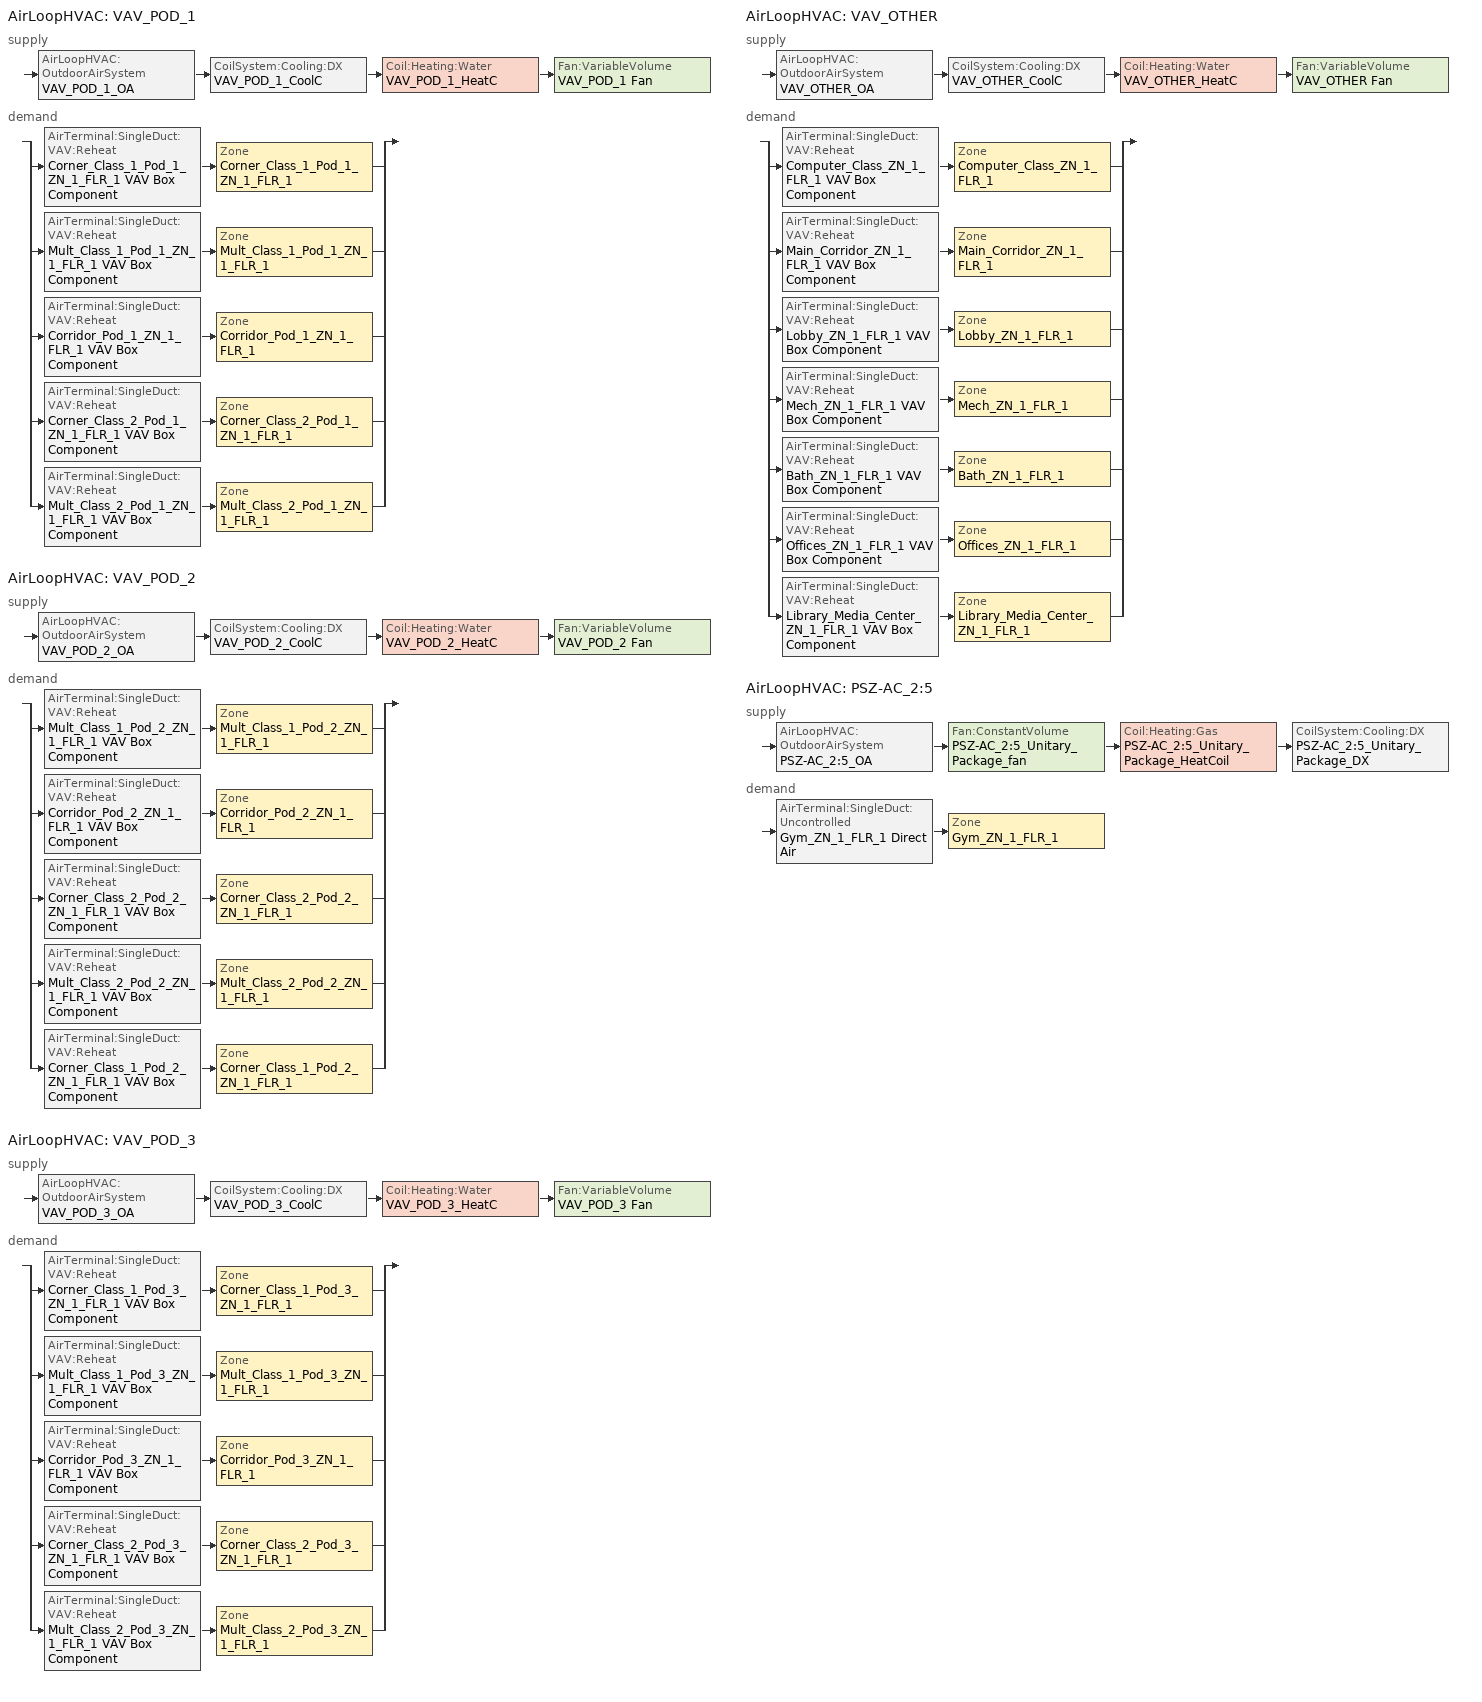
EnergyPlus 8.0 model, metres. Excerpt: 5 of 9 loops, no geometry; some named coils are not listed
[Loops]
AirLoopHVAC 'VAV_POD_1'
 supply: AirLoopHVAC:OutdoorAirSystem 'VAV_POD_1_OA' > CoilSystem:Cooling:DX 'VAV_POD_1_CoolC' > Coil:Heating:Water 'VAV_POD_1_HeatC' > Fan:VariableVolume 'VAV_POD_1 Fan'
 demand: split
  | AirTerminal:SingleDuct:VAV:Reheat 'Corner_Class_1_Pod_1_ZN_1_FLR_1 VAV Box Component' > Zone 'Corner_Class_1_Pod_1_ZN_1_FLR_1'
  | AirTerminal:SingleDuct:VAV:Reheat 'Mult_Class_1_Pod_1_ZN_1_FLR_1 VAV Box Component' > Zone 'Mult_Class_1_Pod_1_ZN_1_FLR_1'
  | AirTerminal:SingleDuct:VAV:Reheat 'Corridor_Pod_1_ZN_1_FLR_1 VAV Box Component' > Zone 'Corridor_Pod_1_ZN_1_FLR_1'
  | AirTerminal:SingleDuct:VAV:Reheat 'Corner_Class_2_Pod_1_ZN_1_FLR_1 VAV Box Component' > Zone 'Corner_Class_2_Pod_1_ZN_1_FLR_1'
  | AirTerminal:SingleDuct:VAV:Reheat 'Mult_Class_2_Pod_1_ZN_1_FLR_1 VAV Box Component' > Zone 'Mult_Class_2_Pod_1_ZN_1_FLR_1'
AirLoopHVAC 'VAV_POD_2'
 supply: AirLoopHVAC:OutdoorAirSystem 'VAV_POD_2_OA' > CoilSystem:Cooling:DX 'VAV_POD_2_CoolC' > Coil:Heating:Water 'VAV_POD_2_HeatC' > Fan:VariableVolume 'VAV_POD_2 Fan'
 demand: split
  | AirTerminal:SingleDuct:VAV:Reheat 'Mult_Class_1_Pod_2_ZN_1_FLR_1 VAV Box Component' > Zone 'Mult_Class_1_Pod_2_ZN_1_FLR_1'
  | AirTerminal:SingleDuct:VAV:Reheat 'Corridor_Pod_2_ZN_1_FLR_1 VAV Box Component' > Zone 'Corridor_Pod_2_ZN_1_FLR_1'
  | AirTerminal:SingleDuct:VAV:Reheat 'Corner_Class_2_Pod_2_ZN_1_FLR_1 VAV Box Component' > Zone 'Corner_Class_2_Pod_2_ZN_1_FLR_1'
  | AirTerminal:SingleDuct:VAV:Reheat 'Mult_Class_2_Pod_2_ZN_1_FLR_1 VAV Box Component' > Zone 'Mult_Class_2_Pod_2_ZN_1_FLR_1'
  | AirTerminal:SingleDuct:VAV:Reheat 'Corner_Class_1_Pod_2_ZN_1_FLR_1 VAV Box Component' > Zone 'Corner_Class_1_Pod_2_ZN_1_FLR_1'
AirLoopHVAC 'VAV_POD_3'
 supply: AirLoopHVAC:OutdoorAirSystem 'VAV_POD_3_OA' > CoilSystem:Cooling:DX 'VAV_POD_3_CoolC' > Coil:Heating:Water 'VAV_POD_3_HeatC' > Fan:VariableVolume 'VAV_POD_3 Fan'
 demand: split
  | AirTerminal:SingleDuct:VAV:Reheat 'Corner_Class_1_Pod_3_ZN_1_FLR_1 VAV Box Component' > Zone 'Corner_Class_1_Pod_3_ZN_1_FLR_1'
  | AirTerminal:SingleDuct:VAV:Reheat 'Mult_Class_1_Pod_3_ZN_1_FLR_1 VAV Box Component' > Zone 'Mult_Class_1_Pod_3_ZN_1_FLR_1'
  | AirTerminal:SingleDuct:VAV:Reheat 'Corridor_Pod_3_ZN_1_FLR_1 VAV Box Component' > Zone 'Corridor_Pod_3_ZN_1_FLR_1'
  | AirTerminal:SingleDuct:VAV:Reheat 'Corner_Class_2_Pod_3_ZN_1_FLR_1 VAV Box Component' > Zone 'Corner_Class_2_Pod_3_ZN_1_FLR_1'
  | AirTerminal:SingleDuct:VAV:Reheat 'Mult_Class_2_Pod_3_ZN_1_FLR_1 VAV Box Component' > Zone 'Mult_Class_2_Pod_3_ZN_1_FLR_1'
AirLoopHVAC 'VAV_OTHER'
 supply: AirLoopHVAC:OutdoorAirSystem 'VAV_OTHER_OA' > CoilSystem:Cooling:DX 'VAV_OTHER_CoolC' > Coil:Heating:Water 'VAV_OTHER_HeatC' > Fan:VariableVolume 'VAV_OTHER Fan'
 demand: split
  | AirTerminal:SingleDuct:VAV:Reheat 'Computer_Class_ZN_1_FLR_1 VAV Box Component' > Zone 'Computer_Class_ZN_1_FLR_1'
  | AirTerminal:SingleDuct:VAV:Reheat 'Main_Corridor_ZN_1_FLR_1 VAV Box Component' > Zone 'Main_Corridor_ZN_1_FLR_1'
  | AirTerminal:SingleDuct:VAV:Reheat 'Lobby_ZN_1_FLR_1 VAV Box Component' > Zone 'Lobby_ZN_1_FLR_1'
  | AirTerminal:SingleDuct:VAV:Reheat 'Mech_ZN_1_FLR_1 VAV Box Component' > Zone 'Mech_ZN_1_FLR_1'
  | AirTerminal:SingleDuct:VAV:Reheat 'Bath_ZN_1_FLR_1 VAV Box Component' > Zone 'Bath_ZN_1_FLR_1'
  | AirTerminal:SingleDuct:VAV:Reheat 'Offices_ZN_1_FLR_1 VAV Box Component' > Zone 'Offices_ZN_1_FLR_1'
  | AirTerminal:SingleDuct:VAV:Reheat 'Library_Media_Center_ZN_1_FLR_1 VAV Box Component' > Zone 'Library_Media_Center_ZN_1_FLR_1'
AirLoopHVAC 'PSZ-AC_2:5'
 supply: AirLoopHVAC:OutdoorAirSystem 'PSZ-AC_2:5_OA' > Fan:ConstantVolume 'PSZ-AC_2:5_Unitary_Package_fan' > Coil:Heating:Gas 'PSZ-AC_2:5_Unitary_Package_HeatCoil' > CoilSystem:Cooling:DX 'PSZ-AC_2:5_Unitary_Package_DX'
 demand: AirTerminal:SingleDuct:Uncontrolled 'Gym_ZN_1_FLR_1 Direct Air' > Zone 'Gym_ZN_1_FLR_1'
[DesignSpecification:OutdoorAir]
Name | Outdoor Air Method | Outdoor Air Flow per Zone Floor Area | Outdoor Air Flow per Zone | Outdoor Air Flow per Person
SZ DSOA Corner_Class_1_Pod_1_ZN_1_FLR_1; SZ DSOA Mult_Class_1_Pod_1_ZN_1_FLR_1; SZ DSOA Corner_Class_2_Pod_1_ZN_1_FLR_1; SZ DSOA Mult_Class_2_Pod_1_ZN_1_FLR_1; SZ DSOA Corner_Class_1_Pod_2_ZN_1_FLR_1; SZ DSOA Mult_Class_1_Pod_2_ZN_1_FLR_1; SZ DSOA Corner_Class_2_Pod_2_ZN_1_FLR_1; SZ DSOA Mult_Class_2_Pod_2_ZN_1_FLR_1; SZ DSOA Corner_Class_1_Pod_3_ZN_1_FLR_1; SZ DSOA Mult_Class_1_Pod_3_ZN_1_FLR_1; SZ DSOA Corner_Class_2_Pod_3_ZN_1_FLR_1; SZ DSOA Mult_Class_2_Pod_3_ZN_1_FLR_1; SZ DSOA Computer_Class_ZN_1_FLR_1 | Flow/Area | 0.00187948
SZ DSOA Corridor_Pod_1_ZN_1_FLR_1; SZ DSOA Corridor_Pod_2_ZN_1_FLR_1; SZ DSOA Corridor_Pod_3_ZN_1_FLR_1; SZ DSOA Main_Corridor_ZN_1_FLR_1; SZ DSOA Lobby_ZN_1_FLR_1 | Flow/Area | 0.000304781
SZ DSOA Mech_ZN_1_FLR_1 | Flow/Area | 0
SZ DSOA Bath_ZN_1_FLR_1 | Flow/zone |  | 0.2832
SZ DSOA Offices_ZN_1_FLR_1 | Flow/Area | 0.000431773
SZ DSOA Gym_ZN_1_FLR_1 | Flow/Area | 0.00152391
SZ DSOA Library_Media_Center_ZN_1_FLR_1 | Flow/Area | 0.000863546
Classroom_OA_Design_Spec | Sum | 0.00060972 |  | 0.00472
Corridor_OA_Design_Spec; CM DSOA Main_Corridor_ZN_1_FLR_1; CM DSOA Lobby_ZN_1_FLR_1 | Sum | 0.000304781 |  | 1e-08
CM DSOA Computer_Class_ZN_1_FLR_1 | Sum | 0.00187948 |  | 1e-08
CM DSOA Mech_ZN_1_FLR_1 | Sum | 0 |  | 1e-08
CM DSOA Bath_ZN_1_FLR_1 | Sum |  |  | 1e-08
CM DSOA Offices_ZN_1_FLR_1 | Sum | 0.000431773 |  | 1e-08
CM DSOA Library_Media_Center_ZN_1_FLR_1 | Sum | 0.000863546 |  | 1e-08
[DesignSpecification:ZoneAirDistribution] Zone Air Distribution Effectiveness in Cooling Mode=1; Zone Air Distribution Effectiveness in Heating Mode=1
Pod_Zones_Air_Distribution; CM DSZAD Computer_Class_ZN_1_FLR_1; CM DSZAD Main_Corridor_ZN_1_FLR_1; CM DSZAD Lobby_ZN_1_FLR_1; CM DSZAD Mech_ZN_1_FLR_1; CM DSZAD Bath_ZN_1_FLR_1; CM DSZAD Offices_ZN_1_FLR_1; CM DSZAD Library_Media_Center_ZN_1_FLR_1
[Sizing:Zone] Zone Cooling Design Supply Air Temperature Input Method=SupplyAirTemperature; Zone Cooling Design Supply Air Temperature=12.8; Zone Heating Design Supply Air Temperature Input Method=SupplyAirTemperature; Zone Heating Design Supply Air Temperature=40; Zone Cooling Design Supply Air Humidity Ratio=0.0085; Zone Heating Design Supply Air Humidity Ratio=0.008; Zone Heating Sizing Factor=0; Zone Cooling Sizing Factor=0; Cooling Design Air Flow Method=DesignDay; Cooling Design Air Flow Rate=0; Cooling Minimum Air Flow=0; Cooling Minimum Air Flow Fraction=0; Heating Design Air Flow Method=DesignDay; Heating Design Air Flow Rate=0
Name | Design Specification Outdoor Air Object
Corner_Class_1_Pod_1_ZN_1_FLR_1 | SZ DSOA Corner_Class_1_Pod_1_ZN_1_FLR_1
Mult_Class_1_Pod_1_ZN_1_FLR_1 | SZ DSOA Mult_Class_1_Pod_1_ZN_1_FLR_1
Corridor_Pod_1_ZN_1_FLR_1 | SZ DSOA Corridor_Pod_1_ZN_1_FLR_1
Corner_Class_2_Pod_1_ZN_1_FLR_1 | SZ DSOA Corner_Class_2_Pod_1_ZN_1_FLR_1
Mult_Class_2_Pod_1_ZN_1_FLR_1 | SZ DSOA Mult_Class_2_Pod_1_ZN_1_FLR_1
Corner_Class_1_Pod_2_ZN_1_FLR_1 | SZ DSOA Corner_Class_1_Pod_2_ZN_1_FLR_1
Mult_Class_1_Pod_2_ZN_1_FLR_1 | SZ DSOA Mult_Class_1_Pod_2_ZN_1_FLR_1
Corridor_Pod_2_ZN_1_FLR_1 | SZ DSOA Corridor_Pod_2_ZN_1_FLR_1
Corner_Class_2_Pod_2_ZN_1_FLR_1 | SZ DSOA Corner_Class_2_Pod_2_ZN_1_FLR_1
Mult_Class_2_Pod_2_ZN_1_FLR_1 | SZ DSOA Mult_Class_2_Pod_2_ZN_1_FLR_1
Corner_Class_1_Pod_3_ZN_1_FLR_1 | SZ DSOA Corner_Class_1_Pod_3_ZN_1_FLR_1
Mult_Class_1_Pod_3_ZN_1_FLR_1 | SZ DSOA Mult_Class_1_Pod_3_ZN_1_FLR_1
Corridor_Pod_3_ZN_1_FLR_1 | SZ DSOA Corridor_Pod_3_ZN_1_FLR_1
Corner_Class_2_Pod_3_ZN_1_FLR_1 | SZ DSOA Corner_Class_2_Pod_3_ZN_1_FLR_1
Mult_Class_2_Pod_3_ZN_1_FLR_1 | SZ DSOA Mult_Class_2_Pod_3_ZN_1_FLR_1
Computer_Class_ZN_1_FLR_1 | SZ DSOA Computer_Class_ZN_1_FLR_1
Main_Corridor_ZN_1_FLR_1 | SZ DSOA Main_Corridor_ZN_1_FLR_1
Lobby_ZN_1_FLR_1 | SZ DSOA Lobby_ZN_1_FLR_1
Mech_ZN_1_FLR_1 | SZ DSOA Mech_ZN_1_FLR_1
Bath_ZN_1_FLR_1 | SZ DSOA Bath_ZN_1_FLR_1
Offices_ZN_1_FLR_1 | SZ DSOA Offices_ZN_1_FLR_1
Gym_ZN_1_FLR_1 | SZ DSOA Gym_ZN_1_FLR_1
Library_Media_Center_ZN_1_FLR_1 | SZ DSOA Library_Media_Center_ZN_1_FLR_1
[Sizing:System] Type of Load to Size On=Sensible; Preheat Design Temperature=7; Preheat Design Humidity Ratio=0.008; Precool Design Temperature=12.8; Precool Design Humidity Ratio=0.008; Central Cooling Design Supply Air Temperature=12.8; Sizing Option=Coincident; 100 Outdoor Air in Cooling=No; 100 Outdoor Air in Heating=No; Central Cooling Design Supply Air Humidity Ratio=0.0085; Central Heating Design Supply Air Humidity Ratio=0.008; Cooling Design Air Flow Method=DesignDay; Cooling Design Air Flow Rate=0; Heating Design Air Flow Method=DesignDay; Heating Design Air Flow Rate=0; System Outdoor Air Method=ZoneSum
Name | Design Outdoor Air Flow Rate | Minimum System Air Flow Ratio | Central Heating Design Supply Air Temperature
VAV_POD_1; VAV_POD_2 | 3.70613 | 0.3 | 12.8
VAV_POD_3 | 3.19868 | 0.3 | 12.8
VAV_OTHER | 2.23528 | 0.3 | 12.8
PSZ-AC_2:5 | AUTOSIZE | 1 | 40
[ZoneControl:Thermostat] Control Type Schedule=Dual Zone Control Type Sched
Name | Zone or ZoneList | Control 1
Corner_Class_1_Pod_1_ZN_1_FLR_1 Thermostat | Corner_Class_1_Pod_1_ZN_1_FLR_1 | Corner_Class_1_Pod_1_ZN_1_FLR_1 DualSPSched
Mult_Class_1_Pod_1_ZN_1_FLR_1 Thermostat | Mult_Class_1_Pod_1_ZN_1_FLR_1 | Mult_Class_1_Pod_1_ZN_1_FLR_1 DualSPSched
Corridor_Pod_1_ZN_1_FLR_1 Thermostat | Corridor_Pod_1_ZN_1_FLR_1 | Corridor_Pod_1_ZN_1_FLR_1 DualSPSched
Corner_Class_2_Pod_1_ZN_1_FLR_1 Thermostat | Corner_Class_2_Pod_1_ZN_1_FLR_1 | Corner_Class_2_Pod_1_ZN_1_FLR_1 DualSPSched
Mult_Class_2_Pod_1_ZN_1_FLR_1 Thermostat | Mult_Class_2_Pod_1_ZN_1_FLR_1 | Mult_Class_2_Pod_1_ZN_1_FLR_1 DualSPSched
Corner_Class_1_Pod_2_ZN_1_FLR_1 Thermostat | Corner_Class_1_Pod_2_ZN_1_FLR_1 | Corner_Class_1_Pod_2_ZN_1_FLR_1 DualSPSched
Mult_Class_1_Pod_2_ZN_1_FLR_1 Thermostat | Mult_Class_1_Pod_2_ZN_1_FLR_1 | Mult_Class_1_Pod_2_ZN_1_FLR_1 DualSPSched
Corridor_Pod_2_ZN_1_FLR_1 Thermostat | Corridor_Pod_2_ZN_1_FLR_1 | Corridor_Pod_2_ZN_1_FLR_1 DualSPSched
Corner_Class_2_Pod_2_ZN_1_FLR_1 Thermostat | Corner_Class_2_Pod_2_ZN_1_FLR_1 | Corner_Class_2_Pod_2_ZN_1_FLR_1 DualSPSched
Mult_Class_2_Pod_2_ZN_1_FLR_1 Thermostat | Mult_Class_2_Pod_2_ZN_1_FLR_1 | Mult_Class_2_Pod_2_ZN_1_FLR_1 DualSPSched
Corner_Class_1_Pod_3_ZN_1_FLR_1 Thermostat | Corner_Class_1_Pod_3_ZN_1_FLR_1 | Corner_Class_1_Pod_3_ZN_1_FLR_1 DualSPSched
Mult_Class_1_Pod_3_ZN_1_FLR_1 Thermostat | Mult_Class_1_Pod_3_ZN_1_FLR_1 | Mult_Class_1_Pod_3_ZN_1_FLR_1 DualSPSched
Corridor_Pod_3_ZN_1_FLR_1 Thermostat | Corridor_Pod_3_ZN_1_FLR_1 | Corridor_Pod_3_ZN_1_FLR_1 DualSPSched
Corner_Class_2_Pod_3_ZN_1_FLR_1 Thermostat | Corner_Class_2_Pod_3_ZN_1_FLR_1 | Corner_Class_2_Pod_3_ZN_1_FLR_1 DualSPSched
Mult_Class_2_Pod_3_ZN_1_FLR_1 Thermostat | Mult_Class_2_Pod_3_ZN_1_FLR_1 | Mult_Class_2_Pod_3_ZN_1_FLR_1 DualSPSched
Computer_Class_ZN_1_FLR_1 Thermostat | Computer_Class_ZN_1_FLR_1 | Computer_Class_ZN_1_FLR_1 DualSPSched
Main_Corridor_ZN_1_FLR_1 Thermostat | Main_Corridor_ZN_1_FLR_1 | Main_Corridor_ZN_1_FLR_1 DualSPSched
Lobby_ZN_1_FLR_1 Thermostat | Lobby_ZN_1_FLR_1 | Lobby_ZN_1_FLR_1 DualSPSched
Mech_ZN_1_FLR_1 Thermostat | Mech_ZN_1_FLR_1 | Mech_ZN_1_FLR_1 DualSPSched
Bath_ZN_1_FLR_1 Thermostat | Bath_ZN_1_FLR_1 | Bath_ZN_1_FLR_1 DualSPSched
Offices_ZN_1_FLR_1 Thermostat | Offices_ZN_1_FLR_1 | Offices_ZN_1_FLR_1 DualSPSched
Gym_ZN_1_FLR_1 Thermostat | Gym_ZN_1_FLR_1 | Gym_ZN_1_FLR_1 DualSPSched
Library_Media_Center_ZN_1_FLR_1 Thermostat | Library_Media_Center_ZN_1_FLR_1 | Library_Media_Center_ZN_1_FLR_1 DualSPSched
[ThermostatSetpoint:DualSetpoint]
Name | Heating Setpoint Temperature Schedule | Cooling Setpoint Temperature Schedule
Corner_Class_1_Pod_1_ZN_1_FLR_1 DualSPSched; Mult_Class_1_Pod_1_ZN_1_FLR_1 DualSPSched; Corridor_Pod_1_ZN_1_FLR_1 DualSPSched; Corner_Class_2_Pod_1_ZN_1_FLR_1 DualSPSched; Mult_Class_2_Pod_1_ZN_1_FLR_1 DualSPSched | HTGSETP_SCH_VAV_POD_1 | CLGSETP_SCH_NO_SETBACK
Corner_Class_1_Pod_2_ZN_1_FLR_1 DualSPSched; Mult_Class_1_Pod_2_ZN_1_FLR_1 DualSPSched; Corridor_Pod_2_ZN_1_FLR_1 DualSPSched; Corner_Class_2_Pod_2_ZN_1_FLR_1 DualSPSched; Mult_Class_2_Pod_2_ZN_1_FLR_1 DualSPSched | HTGSETP_SCH_VAV_POD_2 | CLGSETP_SCH_NO_SETBACK
Corner_Class_1_Pod_3_ZN_1_FLR_1 DualSPSched; Mult_Class_1_Pod_3_ZN_1_FLR_1 DualSPSched; Corridor_Pod_3_ZN_1_FLR_1 DualSPSched; Corner_Class_2_Pod_3_ZN_1_FLR_1 DualSPSched; Mult_Class_2_Pod_3_ZN_1_FLR_1 DualSPSched | HTGSETP_SCH_VAV_POD_3 | CLGSETP_SCH_NO_SETBACK
Computer_Class_ZN_1_FLR_1 DualSPSched; Main_Corridor_ZN_1_FLR_1 DualSPSched; Lobby_ZN_1_FLR_1 DualSPSched; Offices_ZN_1_FLR_1 DualSPSched; Library_Media_Center_ZN_1_FLR_1 DualSPSched | HTGSETP_SCH_VAV_OTHER | CLGSETP_SCH_NO_SETBACK
Mech_ZN_1_FLR_1 DualSPSched; Bath_ZN_1_FLR_1 DualSPSched | HTGSETP_SCH_Setback | CLGSETP_SCH_setup
Gym_ZN_1_FLR_1 DualSPSched | HTGSETP_SCH_NO_OPTIMUM | CLGSETP_SCH_NO_OPTIMUM
[AirTerminal:SingleDuct:Uncontrolled]
Gym_ZN_1_FLR_1 Direct Air: Availability Schedule=ALWAYS_ON; Maximum Air Flow Rate=AUTOSIZE
[AirTerminal:SingleDuct:VAV:Reheat] Availability Schedule=ALWAYS_ON; Maximum Air Flow Rate=AUTOSIZE; Zone Minimum Air Flow Input Method=Constant; Maximum Hot Water or Steam Flow Rate=AUTOSIZE; Minimum Hot Water or Steam Flow Rate=0; Convergence Tolerance=0.001; Damper Heating Action=Normal; Maximum Flow Fraction During Reheat=0.5; Maximum Reheat Air Temperature=40
Name | Constant Minimum Air Flow Fraction | Reheat Coil
Corner_Class_1_Pod_1_ZN_1_FLR_1 VAV Box Component | 0.5 | Corner_Class_1_Pod_1_ZN_1_FLR_1 VAV Box Reheat Coil
Mult_Class_1_Pod_1_ZN_1_FLR_1 VAV Box Component | 0.511 | Mult_Class_1_Pod_1_ZN_1_FLR_1 VAV Box Reheat Coil
Corridor_Pod_1_ZN_1_FLR_1 VAV Box Component | 0.3 | Corridor_Pod_1_ZN_1_FLR_1 VAV Box Reheat Coil
Corner_Class_2_Pod_1_ZN_1_FLR_1 VAV Box Component | 0.5 | Corner_Class_2_Pod_1_ZN_1_FLR_1 VAV Box Reheat Coil
Mult_Class_2_Pod_1_ZN_1_FLR_1 VAV Box Component | 0.823794 | Mult_Class_2_Pod_1_ZN_1_FLR_1 VAV Box Reheat Coil
Corner_Class_1_Pod_2_ZN_1_FLR_1 VAV Box Component | 0.5 | Corner_Class_1_Pod_2_ZN_1_FLR_1 VAV Box Reheat Coil
Mult_Class_1_Pod_2_ZN_1_FLR_1 VAV Box Component | 0.518254 | Mult_Class_1_Pod_2_ZN_1_FLR_1 VAV Box Reheat Coil
Corridor_Pod_2_ZN_1_FLR_1 VAV Box Component | 0.3 | Corridor_Pod_2_ZN_1_FLR_1 VAV Box Reheat Coil
Corner_Class_2_Pod_2_ZN_1_FLR_1 VAV Box Component | 0.5 | Corner_Class_2_Pod_2_ZN_1_FLR_1 VAV Box Reheat Coil
Mult_Class_2_Pod_2_ZN_1_FLR_1 VAV Box Component | 0.818155 | Mult_Class_2_Pod_2_ZN_1_FLR_1 VAV Box Reheat Coil
Corner_Class_1_Pod_3_ZN_1_FLR_1 VAV Box Component | 0.5 | Corner_Class_1_Pod_3_ZN_1_FLR_1 VAV Box Reheat Coil
Mult_Class_1_Pod_3_ZN_1_FLR_1 VAV Box Component | 0.532939 | Mult_Class_1_Pod_3_ZN_1_FLR_1 VAV Box Reheat Coil
Corridor_Pod_3_ZN_1_FLR_1 VAV Box Component | 0.3 | Corridor_Pod_3_ZN_1_FLR_1 VAV Box Reheat Coil
Corner_Class_2_Pod_3_ZN_1_FLR_1 VAV Box Component | 0.5 | Corner_Class_2_Pod_3_ZN_1_FLR_1 VAV Box Reheat Coil
Mult_Class_2_Pod_3_ZN_1_FLR_1 VAV Box Component | 0.820194 | Mult_Class_2_Pod_3_ZN_1_FLR_1 VAV Box Reheat Coil
Computer_Class_ZN_1_FLR_1 VAV Box Component | 0.884133 | Computer_Class_ZN_1_FLR_1 VAV Box Reheat Coil
Main_Corridor_ZN_1_FLR_1 VAV Box Component | 0.368282 | Main_Corridor_ZN_1_FLR_1 VAV Box Reheat Coil
Lobby_ZN_1_FLR_1 VAV Box Component | 0.3 | Lobby_ZN_1_FLR_1 VAV Box Reheat Coil
Mech_ZN_1_FLR_1 VAV Box Component | 0.3 | Mech_ZN_1_FLR_1 VAV Box Reheat Coil
Bath_ZN_1_FLR_1 VAV Box Component | 1 | Bath_ZN_1_FLR_1 VAV Box Reheat Coil
Offices_ZN_1_FLR_1 VAV Box Component | 0.3 | Offices_ZN_1_FLR_1 VAV Box Reheat Coil
Library_Media_Center_ZN_1_FLR_1 VAV Box Component | 0.500297 | Library_Media_Center_ZN_1_FLR_1 VAV Box Reheat Coil
[Zone equipment]
Corner_Class_1_Pod_1_ZN_1_FLR_1: Corner_Class_1_Pod_1_ZN_1_FLR_1 VAV Box Component
Mult_Class_1_Pod_1_ZN_1_FLR_1: Mult_Class_1_Pod_1_ZN_1_FLR_1 VAV Box Component
Corridor_Pod_1_ZN_1_FLR_1: Corridor_Pod_1_ZN_1_FLR_1 VAV Box Component
Corner_Class_2_Pod_1_ZN_1_FLR_1: Corner_Class_2_Pod_1_ZN_1_FLR_1 VAV Box Component
Mult_Class_2_Pod_1_ZN_1_FLR_1: Mult_Class_2_Pod_1_ZN_1_FLR_1 VAV Box Component
Corner_Class_1_Pod_2_ZN_1_FLR_1: Corner_Class_1_Pod_2_ZN_1_FLR_1 VAV Box Component
Mult_Class_1_Pod_2_ZN_1_FLR_1: Mult_Class_1_Pod_2_ZN_1_FLR_1 VAV Box Component
Corridor_Pod_2_ZN_1_FLR_1: Corridor_Pod_2_ZN_1_FLR_1 VAV Box Component
Corner_Class_2_Pod_2_ZN_1_FLR_1: Corner_Class_2_Pod_2_ZN_1_FLR_1 VAV Box Component
Mult_Class_2_Pod_2_ZN_1_FLR_1: Mult_Class_2_Pod_2_ZN_1_FLR_1 VAV Box Component
Corner_Class_1_Pod_3_ZN_1_FLR_1: Corner_Class_1_Pod_3_ZN_1_FLR_1 VAV Box Component
Mult_Class_1_Pod_3_ZN_1_FLR_1: Mult_Class_1_Pod_3_ZN_1_FLR_1 VAV Box Component
Corridor_Pod_3_ZN_1_FLR_1: Corridor_Pod_3_ZN_1_FLR_1 VAV Box Component
Corner_Class_2_Pod_3_ZN_1_FLR_1: Corner_Class_2_Pod_3_ZN_1_FLR_1 VAV Box Component
Mult_Class_2_Pod_3_ZN_1_FLR_1: Mult_Class_2_Pod_3_ZN_1_FLR_1 VAV Box Component
Computer_Class_ZN_1_FLR_1: Computer_Class_ZN_1_FLR_1 VAV Box Component
Main_Corridor_ZN_1_FLR_1: Main_Corridor_ZN_1_FLR_1 VAV Box Component
Lobby_ZN_1_FLR_1: Lobby_ZN_1_FLR_1 VAV Box Component
Mech_ZN_1_FLR_1: Mech_ZN_1_FLR_1 VAV Box Component
Bath_ZN_1_FLR_1: Bath_ZN_1_FLR_1 Exhaust Fan, Bath_ZN_1_FLR_1 VAV Box Component
Offices_ZN_1_FLR_1: Offices_ZN_1_FLR_1 VAV Box Component
Gym_ZN_1_FLR_1: Gym_ZN_1_FLR_1 Direct Air
Library_Media_Center_ZN_1_FLR_1: Library_Media_Center_ZN_1_FLR_1 VAV Box Component
[Fan:ConstantVolume]
PSZ-AC_2:5_Unitary_Package_fan: Availability Schedule=HVACOperationSchd; Fan Total Efficiency=0.546; Pressure Rise=622.5; Maximum Flow Rate=AUTOSIZE; Motor Efficiency=0.84; Motor In Airstream Fraction=1
[Fan:VariableVolume] Availability Schedule=HVACOperationSchd; Fan Total Efficiency=0.5915; Pressure Rise=1389.42; Maximum Flow Rate=AUTOSIZE; Fan Power Minimum Flow Rate Input Method=Fraction; Fan Power Minimum Flow Fraction=0.25; Motor Efficiency=0.91; Motor In Airstream Fraction=1; Fan Power Coefficient 1=0.0408; Fan Power Coefficient 2=0.088; Fan Power Coefficient 3=-0.0729; Fan Power Coefficient 4=0.9437; Fan Power Coefficient 5=0; EndUse Subcategory=Fan Energy
VAV_POD_1 Fan; VAV_POD_2 Fan; VAV_POD_3 Fan; VAV_OTHER Fan
[Fan:ZoneExhaust]
Bath_ZN_1_FLR_1 Exhaust Fan: Availability Schedule=Hours_of_operation; Fan Total Efficiency=0.16; Pressure Rise=125; Maximum Flow Rate=0.2832; EndUse Subcategory=Zone Exhaust Fans
[Coil:Cooling:DX:TwoSpeed] Availability Schedule=ALWAYS_ON
Name | High Speed Gross Rated Total Cooling Capacity | High Speed Rated Sensible Heat Ratio | High Speed Gross Rated Cooling COP | High Speed Rated Air Flow Rate | Total Cooling Capacity Function of Temperature Curve | Total Cooling Capacity Function of Flow Fraction Curve | Energy Input Ratio Function of Temperature Curve | Energy Input Ratio Function of Flow Fraction Curve | Part Load Fraction Correlation Curve | Low Speed Gross Rated Total Cooling Capacity | Low Speed Gross Rated Sensible Heat Ratio | Low Speed Gross Rated Cooling COP | Low Speed Rated Air Flow Rate | Low Speed Total Cooling Capacity Function of Temperature Curve | Low Speed Energy Input Ratio Function of Temperature Curve
PSZ-AC_2:5_Unitary_Package_CoolCoil | 22186.25 | 0.73996 | 3.49917 | 1.12631 | PSZ-AC_2:5_Unitary_PackagecoolCapFT | PSZ-AC_2:5_Unitary_PackagecoolFFF | PSZ-AC_2:5_Unitary_PackagecoolEIRFT | PSZ-AC_2:5_Unitary_PackagecoolEIRFFF | PSZ-AC_2:5_Unitary_PackagecoolPLR | 22186.25 | 0.73996 | 3.49917 | 1.12631 | PSZ-AC_2:5_Unitary_PackagecoolCapFT | PSZ-AC_2:5_Unitary_PackagecoolEIRFT
VAV_POD_1_CoolC DXCoil | AUTOSIZE | AUTOSIZE | 3.23281 | AUTOSIZE | VAV_POD_1_CoolCLennoxStandard10Ton_TGA120S2B_CapFT | VAV_POD_1_CoolCLennoxStandard10Ton_TGA120S2B_CapFF | VAV_POD_1_CoolCLennoxStandard10Ton_TGA120S2B_EIRFT | VAV_POD_1_CoolCLennoxStandard10Ton_TGA120S2B_EIRFFF | VAV_POD_1_CoolCLennoxStandard10Ton_TGA120S2B_PLR | AUTOSIZE | 0.69 | 3.23281 | AUTOSIZE | VAV_POD_1_CoolCLennoxStandard10Ton_TGA120S2B_CapFT | VAV_POD_1_CoolCLennoxStandard10Ton_TGA120S2B_EIRFT
VAV_POD_2_CoolC DXCoil | AUTOSIZE | AUTOSIZE | 3.23281 | AUTOSIZE | VAV_POD_2_CoolCLennoxStandard10Ton_TGA120S2B_CapFT | VAV_POD_2_CoolCLennoxStandard10Ton_TGA120S2B_CapFF | VAV_POD_2_CoolCLennoxStandard10Ton_TGA120S2B_EIRFT | VAV_POD_2_CoolCLennoxStandard10Ton_TGA120S2B_EIRFFF | VAV_POD_2_CoolCLennoxStandard10Ton_TGA120S2B_PLR | AUTOSIZE | 0.69 | 3.23281 | AUTOSIZE | VAV_POD_2_CoolCLennoxStandard10Ton_TGA120S2B_CapFT | VAV_POD_2_CoolCLennoxStandard10Ton_TGA120S2B_EIRFT
VAV_POD_3_CoolC DXCoil | AUTOSIZE | AUTOSIZE | 3.23281 | AUTOSIZE | VAV_POD_3_CoolCLennoxStandard10Ton_TGA120S2B_CapFT | VAV_POD_3_CoolCLennoxStandard10Ton_TGA120S2B_CapFF | VAV_POD_3_CoolCLennoxStandard10Ton_TGA120S2B_EIRFT | VAV_POD_3_CoolCLennoxStandard10Ton_TGA120S2B_EIRFFF | VAV_POD_3_CoolCLennoxStandard10Ton_TGA120S2B_PLR | AUTOSIZE | 0.69 | 3.23281 | AUTOSIZE | VAV_POD_3_CoolCLennoxStandard10Ton_TGA120S2B_CapFT | VAV_POD_3_CoolCLennoxStandard10Ton_TGA120S2B_EIRFT
VAV_OTHER_CoolC DXCoil | AUTOSIZE | AUTOSIZE | 3.23281 | AUTOSIZE | VAV_OTHER_CoolCLennoxStandard10Ton_TGA120S2B_CapFT | VAV_OTHER_CoolCLennoxStandard10Ton_TGA120S2B_CapFF | VAV_OTHER_CoolCLennoxStandard10Ton_TGA120S2B_EIRFT | VAV_OTHER_CoolCLennoxStandard10Ton_TGA120S2B_EIRFFF | VAV_OTHER_CoolCLennoxStandard10Ton_TGA120S2B_PLR | AUTOSIZE | 0.69 | 3.23281 | AUTOSIZE | VAV_OTHER_CoolCLennoxStandard10Ton_TGA120S2B_CapFT | VAV_OTHER_CoolCLennoxStandard10Ton_TGA120S2B_EIRFT
[Coil:Heating:Water] Availability Schedule=ALWAYS_ON; UFactor Times Area Value=AUTOSIZE; Maximum Water Flow Rate=AUTOSIZE; Performance Input Method=UFactorTimesAreaAndDesignWaterFlowRate; Rated Capacity=AUTOSIZE; Rated Inlet Water Temperature=82.2; Rated Inlet Air Temperature=12.8; Rated Outlet Water Temperature=71.1; Rated Outlet Air Temperature=40
VAV_POD_1_HeatC; VAV_POD_2_HeatC; VAV_POD_3_HeatC; VAV_OTHER_HeatC
[Coil:Heating:Gas]
PSZ-AC_2:5_Unitary_Package_HeatCoil: Availability Schedule=ALWAYS_ON; Gas Burner Efficiency=0.8; Nominal Capacity=AUTOSIZE
[CoilSystem:Cooling:DX] Availability Schedule=ALWAYS_ON
Name | Cooling Coil
PSZ-AC_2:5_Unitary_Package_DX | PSZ-AC_2:5_Unitary_Package_CoolCoil
VAV_POD_1_CoolC | VAV_POD_1_CoolC DXCoil
VAV_POD_2_CoolC | VAV_POD_2_CoolC DXCoil
VAV_POD_3_CoolC | VAV_POD_3_CoolC DXCoil
VAV_OTHER_CoolC | VAV_OTHER_CoolC DXCoil
[HeatExchanger:AirToAir:SensibleAndLatent] Availability Schedule=Always_On; Nominal Supply Air Flow Rate=AUTOSIZE; Sensible Effectiveness at 100 Heating Air Flow=0.7; Latent Effectiveness at 100 Heating Air Flow=0.6; Sensible Effectiveness at 75 Heating Air Flow=0.7; Latent Effectiveness at 75 Heating Air Flow=0.6; Sensible Effectiveness at 100 Cooling Air Flow=0.75; Latent Effectiveness at 100 Cooling Air Flow=0.6; Sensible Effectiveness at 75 Cooling Air Flow=0.75; Latent Effectiveness at 75 Cooling Air Flow=0.6; Supply Air Outlet Temperature Control=Yes; Heat Exchanger Type=Rotary; Frost Control Type=ExhaustOnly; Threshold Temperature=-23.3; Initial Defrost Time Fraction=0.167; Rate of Defrost Time Fraction Increase=1.44
Name | Nominal Electric Power
VAV_POD_1 OA Heat Recovery; VAV_Pod_2 OA Heat Recovery | 2709.15
VAV_Pod_3 OA Heat Recovery | 2345.05
[Controller:WaterCoil] Control Variable=Temperature; Action=Normal; Actuator Variable=Flow; Controller Convergence Tolerance=0.0001; Maximum Actuated Flow=AUTOSIZE; Minimum Actuated Flow=0
VAV_POD_1_HeatC_Controller; VAV_POD_2_HeatC_Controller; VAV_POD_3_HeatC_Controller; VAV_OTHER_HeatC_Controller
[Controller:OutdoorAir] Minimum Outdoor Air Flow Rate=AUTOSIZE; Maximum Outdoor Air Flow Rate=AUTOSIZE; Economizer Control Type=DifferentialDryBulb; Economizer Control Action Type=ModulateFlow; Minimum Limit Type=FixedMinimum; Minimum Outdoor Air Schedule=MinOA_MotorizedDamper_Sched
Name | Lockout Type | Heat Recovery Bypass Control Type | Maximum Fraction of Outdoor Air Schedule
VAV_POD_1_OA_Controller; VAV_POD_2_OA_Controller; VAV_POD_3_OA_Controller | LockoutWithCompressor | BypassWhenOAFlowGreaterThanMinimum
VAV_OTHER_OA_Controller | LockoutWithCompressor
PSZ-AC_2:5_OA_Controller | NoLockout |  | PSZ2_5_Timestep_Econ_Eff_SCH
[Controller:MechanicalVentilation] Availability Schedule=ALWAYS_ON
Name | Demand Controlled Ventilation | System Outdoor Air Method | Zone 1 | Design Specification Outdoor Air Object Name 1 | Design Specification Zone Air Distribution Object Name 1 | Zone 2 | Design Specification Outdoor Air Object Name 2 | Design Specification Zone Air Distribution Object Name 2 | Zone 3 | Design Specification Outdoor Air Object Name 3 | Design Specification Zone Air Distribution Object Name 3 | Zone 4 | Design Specification Outdoor Air Object Name 4 | Design Specification Zone Air Distribution Object Name 4 | Zone 5 | Design Specification Outdoor Air Object Name 5 | Design Specification Zone Air Distribution Object Name 5 | Zone 6 | Design Specification Outdoor Air Object Name 6 | Design Specification Zone Air Distribution Object Name 6 | Zone 7 | Design Specification Outdoor Air Object Name 7 | Design Specification Zone Air Distribution Object Name 7
VAV_POD_1_DCV | No | ZoneSum | Corner_Class_1_Pod_1_ZN_1_FLR_1 | Classroom_OA_Design_Spec | Pod_Zones_Air_Distribution | Mult_Class_1_Pod_1_ZN_1_FLR_1 | Classroom_OA_Design_Spec | Pod_Zones_Air_Distribution | Corridor_Pod_1_ZN_1_FLR_1 | Corridor_OA_Design_Spec | Pod_Zones_Air_Distribution | Corner_Class_2_Pod_1_ZN_1_FLR_1 | Classroom_OA_Design_Spec | Pod_Zones_Air_Distribution | Mult_Class_2_Pod_1_ZN_1_FLR_1 | Classroom_OA_Design_Spec | Pod_Zones_Air_Distribution
VAV_POD_2_DCV | No | ZoneSum | Corner_Class_1_Pod_2_ZN_1_FLR_1 | Classroom_OA_Design_Spec | Pod_Zones_Air_Distribution | Mult_Class_1_Pod_2_ZN_1_FLR_1 | Classroom_OA_Design_Spec | Pod_Zones_Air_Distribution | Corridor_Pod_2_ZN_1_FLR_1 | Corridor_OA_Design_Spec | Pod_Zones_Air_Distribution | Corner_Class_2_Pod_2_ZN_1_FLR_1 | Classroom_OA_Design_Spec | Pod_Zones_Air_Distribution | Mult_Class_2_Pod_2_ZN_1_FLR_1 | Classroom_OA_Design_Spec | Pod_Zones_Air_Distribution
VAV_OTHER_DCV | Yes | VentilationRateProcedure | Computer_Class_ZN_1_FLR_1 | CM DSOA Computer_Class_ZN_1_FLR_1 | CM DSZAD Computer_Class_ZN_1_FLR_1 | Main_Corridor_ZN_1_FLR_1 | CM DSOA Main_Corridor_ZN_1_FLR_1 | CM DSZAD Main_Corridor_ZN_1_FLR_1 | Lobby_ZN_1_FLR_1 | CM DSOA Lobby_ZN_1_FLR_1 | CM DSZAD Lobby_ZN_1_FLR_1 | Mech_ZN_1_FLR_1 | CM DSOA Mech_ZN_1_FLR_1 | CM DSZAD Mech_ZN_1_FLR_1 | Bath_ZN_1_FLR_1 | CM DSOA Bath_ZN_1_FLR_1 | CM DSZAD Bath_ZN_1_FLR_1 | Offices_ZN_1_FLR_1 | CM DSOA Offices_ZN_1_FLR_1 | CM DSZAD Offices_ZN_1_FLR_1 | Library_Media_Center_ZN_1_FLR_1 | CM DSOA Library_Media_Center_ZN_1_FLR_1 | CM DSZAD Library_Media_Center_ZN_1_FLR_1
VAV_POD_3_DCV | No | ZoneSum | Corner_Class_1_Pod_3_ZN_1_FLR_1 | Classroom_OA_Design_Spec | Pod_Zones_Air_Distribution | Mult_Class_1_Pod_3_ZN_1_FLR_1 | Classroom_OA_Design_Spec | Pod_Zones_Air_Distribution | Corridor_Pod_3_ZN_1_FLR_1 | Corridor_OA_Design_Spec | Pod_Zones_Air_Distribution | Corner_Class_2_Pod_3_ZN_1_FLR_1 | Classroom_OA_Design_Spec | Pod_Zones_Air_Distribution | Mult_Class_2_Pod_3_ZN_1_FLR_1 | Classroom_OA_Design_Spec | Pod_Zones_Air_Distribution
[AirLoopHVAC] Design Supply Air Flow Rate=AUTOSIZE
VAV_POD_1; VAV_POD_2; VAV_POD_3; VAV_OTHER; PSZ-AC_2:5
[EnergyManagementSystem:Sensor]
Name | OutputVariable or OutputMeter Index Key | OutputVariable or OutputMeter
GYM_ZN_1_FLR_1_Temp | GYM_ZN_1_FLR_1 Air Node | System Node Temperature
PSZ2_5_OAFlowMass | PSZ-AC_2:5_OAInlet Node | System Node Mass Flow Rate
PSZ2_5_HeatingRTF | PSZ-AC_2:5_Unitary_Package_HeatCoil | Heating Coil Runtime Fraction
PSZ2_5_RTF | PSZ-AC_2:5_Unitary_Package_CoolCoil | Cooling Coil Runtime Fraction
PSZ2_5_SpeedRatio | PSZ-AC_2:5_Unitary_Package_DX | Coil System Compressor Speed Ratio
PSZ2_5_Econo_Status | PSZ-AC_2:5 | Air System Outdoor Air Economizer Status
[EnergyManagementSystem:Actuator]
PSZ2_5_Fan_Pressure: Actuated Component Unique=PSZ-AC_2:5_Unitary_Package_fan; Actuated Component Type=Fan; Actuated Component Control Type=Fan Pressure Rise
[EnergyManagementSystem:Program]
PSZ2_5_Economizer_CTRL_Prog: SET PSZ2_5_Timestep_Econ_Eff = 0.7; SET PSZ2_5_MaxE = 0.7; SET PSZ2_5_DAT_Rqd = (PSZ2_5_DAT_Rqd*1.8) +32; SET OAT_F = (OAT_F*1.8) +32; SET OAwb_F = (OAwb_F*1.8) +32; IF PSZ2_5_OAFlowMass > (PSZ2_5_OADesignMass * PSZ2_5_OASch); SET PSZ2_5_Econo_Active = 1; ELSE; SET PSZ2_5_Econo_Active = 0; ENDIF; SET PSZ2_5_dT_Needed = 75 - PSZ2_5_DAT_Rqd; SET PSZ2_5_Cool_Des_dT = ((98*0.15) + (75*(1-0.15))) - 55; SET PSZ2_5_Cool_Load = PSZ2_5_dT_Needed/ PSZ2_5_Cool_Des_dT; IF PSZ2_5_Cool_Load > 1; SET PSZ2_5_Cool_Load = 1; ELSEIF PSZ2_5_Cool_Load < 0; SET PSZ2_5_Cool_Load = 0; ENDIF; IF PSZ2_5_Econo_Active == 1; SET PSZ2_5_Stage = PSZ2_5_Number_of_Stages; IF PSZ2_5_Stage == 2; IF PSZ2_5_Cool_Load < 0.6; SET PSZ2_5_Timestep_Econ_Eff = PSZ2_5_MaxE; ELSE; SET PSZ2_5_ECO_Eff = 0-2.18919863612305; SET PSZ2_5_ECO_Eff = PSZ2_5_ECO_Eff + (0-0.674461284910428 * PSZ2_5_Cool_Load); SET PSZ2_5_ECO_Eff = PSZ2_5_ECO_Eff + (0.000459106275872404 * (OAT_F^2)); SET PSZ2_5_ECO_Eff = PSZ2_5_ECO_Eff + (0-0.00000484778537945252 * (OAT_F^3)); SET PSZ2_5_ECO_Eff = PSZ2_5_ECO_Eff + (0.182915713033586 * OAwb_F); SET PSZ2_5_ECO_Eff = PSZ2_5_ECO_Eff + (0-0.00382838660261133 * (OAwb_F^2)); SET PSZ2_5_ECO_Eff = PSZ2_5_ECO_Eff + (0.0000255567460240583 * (OAwb_F^3)); SET PSZ2_5_Timestep_Econ_Eff = PSZ2_5_ECO_Eff; ENDIF; ELSE; SET PSZ2_5_ECO_Eff = 2.36337942464462; SET PSZ2_5_ECO_Eff = PSZ2_5_ECO_Eff + (0-0.409939515512619 * PSZ2_5_Cool_Load); SET PSZ2_5_ECO_Eff = PSZ2_5_ECO_Eff + (0-0.0565205596792225 * OAwb_F); SET PSZ2_5_ECO_Eff = PSZ2_5_ECO_Eff + (0-0.0000632612294169389 * (OAT_F^2)); SET PSZ2_5_Timestep_Econ_Eff = PSZ2_5_ECO_Eff + (0.000571724868775081 * (OAwb_F^2)); ENDIF; IF PSZ2_5_Timestep_Econ_Eff > PSZ2_5_MaxE; SET PSZ2_5_Timestep_Econ_Eff = PSZ2_5_MaxE; ELSEIF PSZ2_5_Timestep_Econ_Eff < (PSZ2_5_OADesignMass * PSZ2_5_OASch); SET PSZ2_5_Timestep_Econ_Eff = (PSZ2_5_OADesignMass * PSZ2_5_OASch); ENDIF; ENDIF
VAV_POD_1_OPTIMUM_START_DETERMINATION_EMS_Program: SET VAV_POD_1_fan_size_volume = VAV_POD_1_fan_size_mass / 1.225; IF VAV_POD_1_fan_size_volume > 4.719474; SET CLGSETP_SCH_VAV_POD_1_Actuator = CLGSETP_SCH_YES_OPTIMUM_ORIGINAL_SENSOR; SET HTGSETP_SCH_VAV_POD_1_Actuator = HTGSETP_SCH_YES_OPTIMUM_ORIGINAL_SENSOR; Else; SET CLGSETP_SCH_VAV_POD_1_Actuator = NULL; SET HTGSETP_SCH_VAV_POD_1_Actuator = NULL; ENDIF
VAV_POD_2_OPTIMUM_START_DETERMINATION_EMS_Program: SET VAV_POD_2_fan_size_volume = VAV_POD_2_fan_size_mass / 1.225; IF VAV_POD_2_fan_size_volume > 4.719474; SET CLGSETP_SCH_VAV_POD_2_Actuator = CLGSETP_SCH_YES_OPTIMUM_ORIGINAL_SENSOR; SET HTGSETP_SCH_VAV_POD_2_Actuator = HTGSETP_SCH_YES_OPTIMUM_ORIGINAL_SENSOR; Else; SET CLGSETP_SCH_VAV_POD_2_Actuator = NULL; SET HTGSETP_SCH_VAV_POD_2_Actuator = NULL; ENDIF
[EnergyManagementSystem:InternalVariable]
Name | Internal Data Index Key | Internal Data Type
PSZ2_5_Fan_DesignPressure | PSZ-AC_2:5_Unitary_Package_fan | Fan Nominal Pressure Rise
PSZ2_5_DesignFlowMass | PSZ-AC_2:5_OA_CONTROLLER | Outdoor Air Controller Maximum Mass Flow Rate
PSZ2_5_OADesignMass | PSZ-AC_2:5_OA_CONTROLLER | Outdoor Air Controller Minimum Mass Flow Rate
VAV_POD_1_fan_size_mass | VAV_POD_1 Fan | Fan Maximum Mass Flow Rate
VAV_POD_2_fan_size_mass | VAV_POD_2 Fan | Fan Maximum Mass Flow Rate
VAV_POD_3_fan_size_mass | VAV_POD_3 Fan | Fan Maximum Mass Flow Rate
VAV_OTHER_fan_size_mass | VAV_OTHER Fan | Fan Maximum Mass Flow Rate
[SetpointManager:Scheduled] Control Variable=Temperature; Schedule=VAV-Supply-Air-Temp-Sch
Name | Setpoint Node or NodeList
VAV_POD_1 SAT setpoint | VAV_POD_1 Supply Equipment Outlet Node
VAV_POD_2 SAT setpoint | VAV_POD_2 Supply Equipment Outlet Node
VAV_POD_3 SAT setpoint | VAV_POD_3 Supply Equipment Outlet Node
VAV_OTHER SAT setpoint | VAV_OTHER Supply Equipment Outlet Node
[SetpointManager:SingleZone:Reheat]
SupAirTemp MngrGym_ZN_1_FLR_1: Control Variable=Temperature; Minimum Supply Air Temperature=10; Maximum Supply Air Temperature=50; Control Zone=Gym_ZN_1_FLR_1; Setpoint Node or NodeList=PSZ-AC_2:5 Supply Equipment Outlet Node
[SetpointManager:MixedAir] Control Variable=Temperature
Name | Setpoint Node or NodeList
VAV_POD_1_CoolC SAT Manager | VAV_POD_1_CoolC-VAV_POD_1_HeatCNode
VAV_POD_1_HeatC SAT Manager | VAV_POD_1_HeatC-VAV_POD_1 FanNode
VAV_POD_1_OAMixed Air Temp Manager | VAV_POD_1_OA-VAV_POD_1_CoolCNode
VAV_POD_2_CoolC SAT Manager | VAV_POD_2_CoolC-VAV_POD_2_HeatCNode
VAV_POD_2_HeatC SAT Manager | VAV_POD_2_HeatC-VAV_POD_2 FanNode
VAV_POD_2_OAMixed Air Temp Manager | VAV_POD_2_OA-VAV_POD_2_CoolCNode
VAV_POD_3_CoolC SAT Manager | VAV_POD_3_CoolC-VAV_POD_3_HeatCNode
VAV_POD_3_HeatC SAT Manager | VAV_POD_3_HeatC-VAV_POD_3 FanNode
VAV_POD_3_OAMixed Air Temp Manager | VAV_POD_3_OA-VAV_POD_3_CoolCNode
VAV_OTHER_CoolC SAT Manager | VAV_OTHER_CoolC-VAV_OTHER_HeatCNode
VAV_OTHER_HeatC SAT Manager | VAV_OTHER_HeatC-VAV_OTHER FanNode
VAV_OTHER_OAMixed Air Temp Manager | VAV_OTHER_OA-VAV_OTHER_CoolCNode
PSZ-AC_2:5_OAMixed Air Temp Manager | PSZ-AC_2:5_OA-PSZ-AC_2:5_Unitary_PackageNode
PSZ-AC_2:5_HeatC Temp Manager | PSZ-AC_2:5_Unitary_PackageCoolCoil air inlet
[SetpointManager:OutdoorAirPretreat] Control Variable=Temperature; Minimum Setpoint Temperature=-99; Maximum Setpoint Temperature=99; Minimum Setpoint Humidity Ratio=0.00001; Maximum Setpoint Humidity Ratio=1
Name | Setpoint Node or NodeList
VAV_Pod_1 Heat Exhchanger Supply Air Temp Manager | VAV_Pod_1 Heat Recovery Outlet Node
VAV_Pod_2 Heat Exhchanger Supply Air Temp Manager | VAV_Pod_2 Heat Recovery Outlet Node
VAV_Pod_3 Heat Exhchanger Supply Air Temp Manager | VAV_Pod_3 Heat Recovery Outlet Node
[Schedule:Compact]
ALWAYS_ON: Through: 12/31, For: AllDays, Until: 24:00, 1
Dual Zone Control Type Sched: Through: 12/31, For: AllDays, Until: 24:00, 4
VAV-Supply-Air-Temp-Sch: Through: 12/31, For: AllDays, Until: 24:00, 12.8
Hours_of_operation; HVACOperationSchd: Through: 12/31, For: Weekdays SummerDesignDay WinterDesignDay, Until: 07:00, 0, Until: 21:00, 1, Until: 24:00, 0, For: WeekEnds Holidays AllOtherDays, Until: 24:00, 0
HTGSETP_SCH_NO_OPTIMUM; HTGSETP_SCH_VAV_POD_1; HTGSETP_SCH_VAV_POD_2; HTGSETP_SCH_VAV_POD_3; HTGSETP_SCH_VAV_OTHER: Through: 12/31, For: SummerDesignDay, Until: 24:00, 15.6, For: WinterDesignDay, Until: 24:00, 21, For: Weekdays, Until: 06:00, 15.6, Until: 07:00, 21, Until: 08:00, 21, Until: 21:00, 21, Until: 24:00, 15.6, For: WeekEnds Holidays AllOtherDays, Until: 24:00, 15.6
HTGSETP_SCH_Setback: Through: 12/31, For: SummerDesignDay, Until: 24:00, 15.6, For: WinterDesignDay, Until: 24:00, 21, For: Weekdays, Until: 09:00, 15.6, Until: 21:00, 15.6, Until: 24:00, 15.6, For: WeekEnds Holidays AllOtherDays, Until: 24:00, 15.6
CLGSETP_SCH_NO_OPTIMUM: Through: 12/31, For: SummerDesignDay, Until: 24:00, 24, For: WinterDesignDay, Until: 24:00, 26.7, For: Weekdays, Until: 06:00, 26.7, Until: 07:00, 24, Until: 08:00, 24, Until: 21:00, 24, Until: 24:00, 26.7, For: WeekEnds Holidays AllOtherDays, Until: 24:00, 26.7
CLGSETP_SCH_NO_SETBACK: Through: 12/31, For: SummerDesignDay, Until: 24:00, 24, For: WinterDesignDay, Until: 24:00, 26.7, For: Weekdays, Until: 06:00, 24, Until: 07:00, 24, Until: 08:00, 24, Until: 21:00, 24, Until: 24:00, 24, For: WeekEnds Holidays AllOtherDays, Until: 24:00, 24
CLGSETP_SCH_Setup: Through: 12/31, For: SummerDesignDay, Until: 24:00, 24, For: WinterDesignDay, Until: 24:00, 26.7, For: Weekdays, Until: 24:00, 26.7, For: WeekEnds Holidays AllOtherDays, Until: 09:00, 26.7, Until: 19:00, 26.7, Until: 24:00, 26.7
MinOA_MotorizedDamper_Sched: Through: 12/31, For: Weekdays SummerDesignDay WinterDesignDay, Until: 08:00, 0, Until: 21:00, 1, Until: 24:00, 0, For: WeekEnds Holidays AllOtherDays, Until: 24:00, 0
[Schedule:Constant]
PSZ2_5_Timestep_Econ_Eff_SCH: Hourly Value=0.7
[Curve:Quadratic]
Name | Coefficient1 Constant | Coefficient2 x | Coefficient3 x2 | Minimum Value of x | Maximum Value of x
VAV_POD_1_CoolCLennoxStandard10Ton_TGA120S2B_CapFF; VAV_POD_2_CoolCLennoxStandard10Ton_TGA120S2B_CapFF; VAV_POD_3_CoolCLennoxStandard10Ton_TGA120S2B_CapFF; VAV_OTHER_CoolCLennoxStandard10Ton_TGA120S2B_CapFF | 0.77136 | 0.34053 | -0.11088 | 0.75918 | 1.13877
VAV_POD_1_CoolCLennoxStandard10Ton_TGA120S2B_EIRFFF; VAV_POD_2_CoolCLennoxStandard10Ton_TGA120S2B_EIRFFF; VAV_POD_3_CoolCLennoxStandard10Ton_TGA120S2B_EIRFFF; VAV_OTHER_CoolCLennoxStandard10Ton_TGA120S2B_EIRFFF | 1.2055 | -0.32953 | 0.12308 | 0.75918 | 1.13877
VAV_POD_1_CoolCLennoxStandard10Ton_TGA120S2B_PLR; VAV_POD_2_CoolCLennoxStandard10Ton_TGA120S2B_PLR; VAV_POD_3_CoolCLennoxStandard10Ton_TGA120S2B_PLR; VAV_OTHER_CoolCLennoxStandard10Ton_TGA120S2B_PLR | 0.771 | 0.229 | 0 | 0 | 1
PSZ-AC_2:5_Unitary_PackagecoolFFF | 0.8 | 0.2 | 0 | 0.5 | 1.5
PSZ-AC_2:5_Unitary_PackagecoolEIRFFF | 1.156 | -0.1816 | 0.0256 | 0.5 | 1.5
PSZ-AC_2:5_Unitary_PackagecoolPLR | 0.75 | 0.25 | 0 | 0 | 1
[Curve:Biquadratic]
Name | Coefficient1 Constant | Coefficient2 x | Coefficient3 x2 | Coefficient4 y | Coefficient5 y2 | Coefficient6 xy | Minimum Value of x | Maximum Value of x | Minimum Value of y | Maximum Value of y
VAV_POD_1_CoolCLennoxStandard10Ton_TGA120S2B_CapFT; VAV_POD_2_CoolCLennoxStandard10Ton_TGA120S2B_CapFT; VAV_POD_3_CoolCLennoxStandard10Ton_TGA120S2B_CapFT; VAV_OTHER_CoolCLennoxStandard10Ton_TGA120S2B_CapFT | 0.42415 | 0.04426 | -0.00042 | 0.00333 | -8e-05 | -0.00021 | 17 | 22 | 29 | 46
VAV_POD_1_CoolCLennoxStandard10Ton_TGA120S2B_EIRFT; VAV_POD_2_CoolCLennoxStandard10Ton_TGA120S2B_EIRFT; VAV_POD_3_CoolCLennoxStandard10Ton_TGA120S2B_EIRFT; VAV_OTHER_CoolCLennoxStandard10Ton_TGA120S2B_EIRFT | 1.23649 | -0.02431 | 0.00057 | -0.01434 | 0.00063 | -0.00038 | 17 | 22 | 29 | 46
PSZ-AC_2:5_Unitary_PackagecoolCapFT | 0.766956 | 0.0107756 | -4.14703e-05 | 0.00134961 | -0.000261144 | 0.000457488 | 12.77778 | 23.88889 | 21.11111 | 46.11111
PSZ-AC_2:5_Unitary_PackagecoolEIRFT | 0.297145 | 0.0430933 | -0.000748766 | 0.00597727 | 0.000482112 | -0.000956448 | 12.77778 | 23.88889 | 21.11111 | 46.11111
